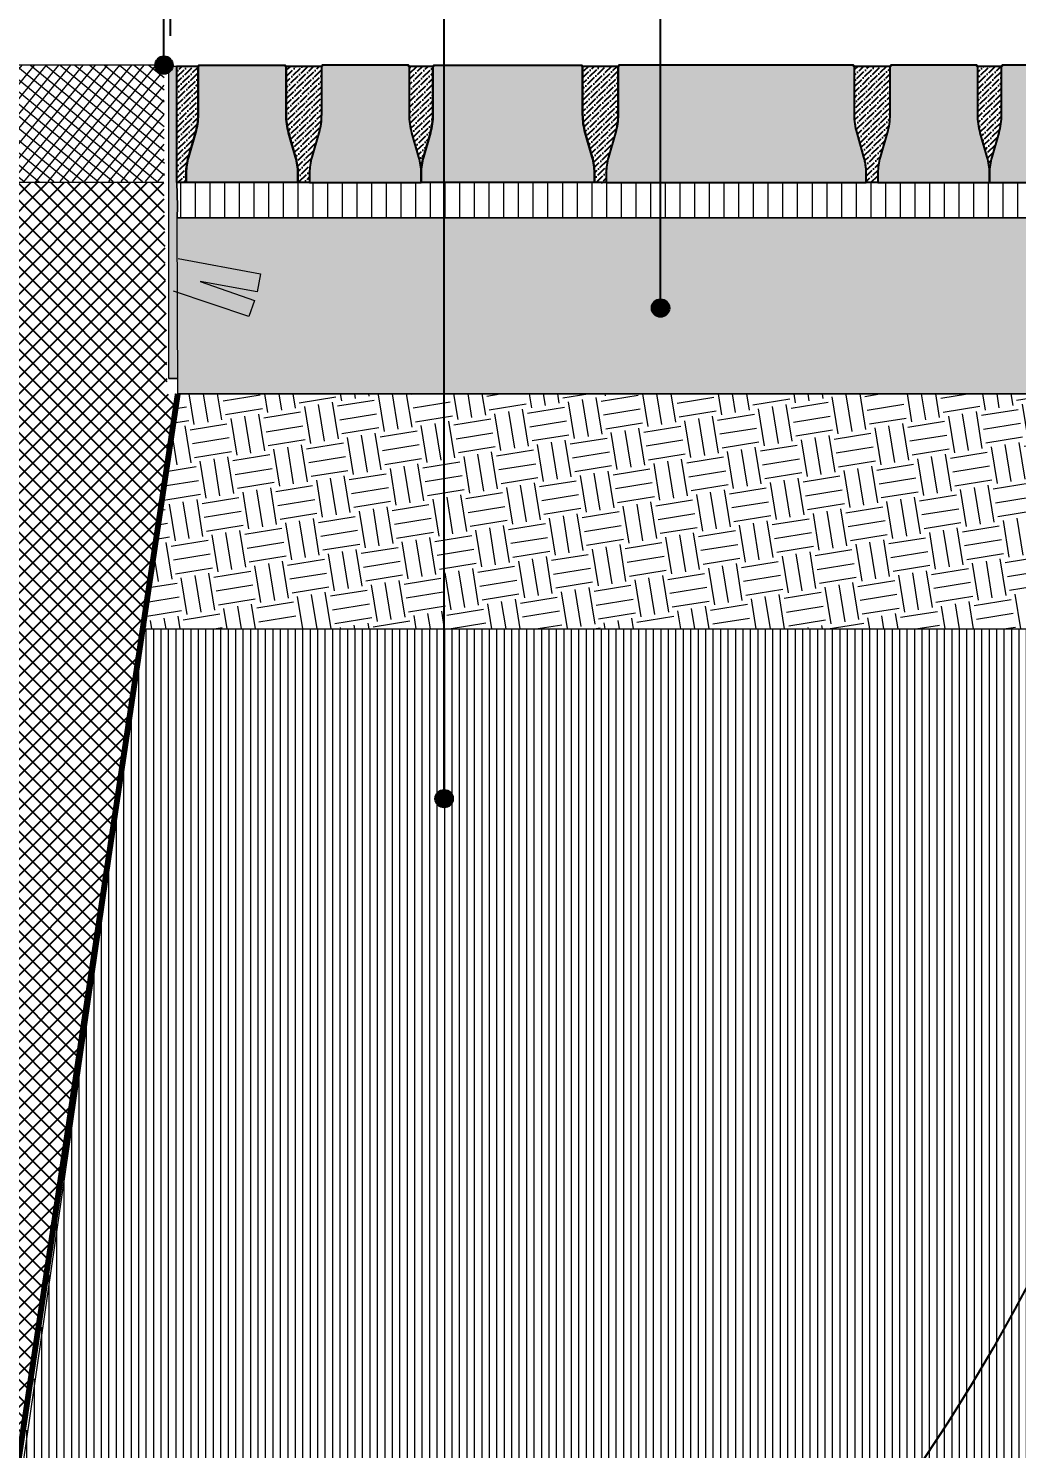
# Model space of a CAD drawing. Header units: metres. Extents: x -325 to 301, y -147 to 149.
# Drawn here: x 64.745 to 65.586, y 20.883 to 22.092 of the extents above; entities that cross this region are included whole.
import ezdxf

# ---------------------------------------------------------------- set-up
doc = ezdxf.new("R2010")
doc.units = ezdxf.units.M
doc.linetypes.add('ACAD_ISO03W100', pattern=[30, 12, -18])
doc.layers.get('Defpoints').update_dxf_attribs({"lineweight": 13})
doc.layers.add('-aux', color=50, linetype='Continuous', plot=False)
doc.layers.add('-AUX_MON', color=3, linetype='Continuous', plot=False)
doc.layers.add('0-TX-1_25', color=7, linetype='Continuous', true_color=0x3f4f7f)
doc.layers.add('EIT_3 TR sorra', color=7, linetype='Continuous', true_color=0xd8ceb0)
for name, color, linetype in [('02-L-Geotextile', 32, 'Continuous'), ('1-L- kodolé', 7, 'Continuous'), ('EIT_3 TR terra vegetal', 45, 'Continuous')]:
    doc.layers.add(name, color=color, linetype=linetype)
for name, color, linetype, lineweight, true_color in [('03-TR-Paviment_05_Open Joint Precast Pavements', 7, 'Continuous', 5, 0xb3b3b3), ('3-TR sorra granitica', 7, 'Continuous', 0, 0xf2dac9), ('3-TR tot_u', 7, 'Continuous', 5, 0x787878)]:
    doc.layers.add(name, color=color, linetype=linetype, lineweight=lineweight, true_color=true_color)
for name, color, linetype, lineweight in [('1-CM', 7, 'Continuous', 0), ('2-metall', 5, 'Continuous', 0), ('3-TR Seleccionat', 44, 'Continuous', 0), ('3-TR Tot-u', 37, 'Continuous', 0), ('3-TR-recebo', 252, 'Continuous', 0)]:
    doc.layers.add(name, color=color, linetype=linetype, lineweight=lineweight)
doc.styles.get("Standard").update_dxf_attribs({"font": 'arial.ttf'})
doc.dimstyles.new('ISO-25', dxfattribs={"dimtxt": 0.1, "dimasz": 0.1, "dimexe": 0.1, "dimexo": 0.1, "dimgap": 0.1, "dimtad": 1, "dimdec": 0, "dimlfac": 100, "dimzin": 9, "dimtxsty": 'Standard', "dimblk": 'OBLIQUE', "dimcen": 0.1, "dimadec": 0, "dimazin": 0, "dimtfac": 1, "dimtdec": 0, "dimtmove": 0, "dimatfit": 3, "dimldrblk": 'OBLIQUE', "dimfxl": 1, "dimarcsym": 0})
pattern_1 = [(44.43254572231508, (41.79200925026089, -17.5875497860834), (0.001875725221223454, 0.006618718369032534), [0.008532812500000079, -0.001706562500000016, 0, -0.001706562500000016])]

# ---------------------------------------------------------------- blocks, each defined once
blk = doc.blocks.new('POINT')
at = {"layer": '0-TX-1_25'}
h = blk.add_hatch(dxfattribs=at)
h.set_pattern_fill('ANGLE', color=256)
h.set_pattern_definition([(0, (-83.74681484067048, -12.72584030761209), (0, 6.985), [5.08, -1.905]), (90, (-83.74681484067048, -12.72584030761209), (-6.985, 4.277078946022131e-16), [5.08, -1.905])])
edge = h.paths.add_edge_path()
edge.add_arc((0, 0), 0.0075, 0, 360)
h = blk.add_hatch(color=256, dxfattribs=at)
h.dxf.hatch_style = 1
edge = h.paths.add_edge_path()
edge.add_arc((0, 0), 0.0075, 0, 360)
blk.add_circle((0, 0), 0.0075, dxfattribs=at)
blk = doc.blocks.new('_Oblique')
at = {"color": 0, "lineweight": -2}
blk.add_line((-0.499999999995058, -0.4999999998130015), (0.500000000028669, 0.500000000163238), dxfattribs=at)
blk = doc.blocks.new('*D274')
at = {"layer": '0-TX-1_25', "color": 0, "lineweight": -2, "transparency": 16777216}
for p, q in [((65.91876400843465, 21.96043023682924), (66.04376400843465, 21.96043023682924)), ((66.01876400843464, 21.96043023682924), (66.01876400843464, 20.16043023154279)), ((65.91876400843465, 20.16043023154279), (66.04376400843465, 20.16043023154279))]:
    blk.add_line(p, q, dxfattribs=at)
at = {"layer": 'Defpoints', "color": 0, "transparency": 16777216}
for p in [(65.81883020480724, 21.96043023682924), (64.80779410391537, 20.16043023154279), (66.01876400843464, 20.16043023154279)]:
    blk.add_point(p, dxfattribs=at)
at = {"layer": '0-TX-1_25', "color": 0, "lineweight": -2, "transparency": 16777216, "xscale": 0.025, "yscale": 0.025, "zscale": 0.025}
for p, rotation in [((66.01876400843464, 21.96043023682924), 90), ((66.01876400843464, 20.16043023154279), 270)]:
    blk.add_blockref('_Oblique', p, dxfattribs=dict(at, rotation=rotation))
at = {"layer": '0-TX-1_25', "color": 0, "transparency": 16777216, "insert": (65.97589395386437, 21.060430234186), "char_height": 0.035, "attachment_point": 5, "rotation": 90}
blk.add_mtext('180', dxfattribs=at)
blk = doc.blocks.new('*D2142')
at = {"layer": '0-TX-1_25', "color": 0, "lineweight": -2, "transparency": 16777216}
for p, q in [((63.6004471002901, 22.08543023154279), (63.6004471002901, 22.15725537229624)), ((64.86594710147453, 22.08543023154279), (64.86594710147453, 22.15725537229624)), ((63.6004471002901, 22.13225537229624), (64.86594710147453, 22.13225537229624))]:
    blk.add_line(p, q, dxfattribs=at)
at = {"layer": 'Defpoints', "color": 0, "transparency": 16777216}
for p in [(64.86594710147453, 22.13225537229624), (63.6004471002901, 22.06043023154279), (64.86594710147453, 22.06043023154279)]:
    blk.add_point(p, dxfattribs=at)
at = {"layer": '0-TX-1_25', "color": 0, "lineweight": -2, "transparency": 16777216, "xscale": 0.025, "yscale": 0.025, "zscale": 0.025, "rotation": 180}
blk.add_blockref('_Oblique', (63.6004471002901, 22.13225537229624), dxfattribs=at)
at = {"layer": '0-TX-1_25', "color": 0, "lineweight": -2, "transparency": 16777216, "xscale": 0.025, "yscale": 0.025, "zscale": 0.025}
blk.add_blockref('_Oblique', (64.86594710147453, 22.13225537229624), dxfattribs=at)
at = {"layer": '0-TX-1_25', "color": 0, "transparency": 16777216, "insert": (64.23319710088231, 22.17610428089106), "char_height": 0.035, "attachment_point": 5}
blk.add_mtext('%%C150/200/300 cm', dxfattribs=at)
blk = doc.blocks.new('PROFIL 150x1')
at = {"layer": '2-metall'}
blk.add_hatch(color=256, dxfattribs=at).paths.add_polyline_path([(-0.001601699274027979, 0.1500914678908742), (-0.0015560155734331, 0.003040451556444168), (-0.001541800043458608, -0.04672571921701518), (-0.006541800397352304, -0.04672571898417743), (-0.006601699627927005, 0.1500914678908956)])
blk.add_line((-0.006556021049611616, 2.32823538226512e-10), (-0.006556021049611616, 2.32823538226512e-10), dxfattribs=at)
for points in [[(-0.006541800397352304, -0.04672571898417743), (-0.001541800043458608, -0.04672571921701518), (-0.006541800397352304, -0.04672571898417743), (-0.006601699627927005, 0.1500914678908956), (-0.001601699274027979, 0.1500914678908742)], [(-0.0008637240705837712, 0.02882705953712161), (0.0511783968806423, 0.01924550171284523), (0.04907760591341059, 0.007835078885953806), (0.0130003770147642, 0.01447731517296091), (0.04728103350244339, 0.002497628843819655), (0.0437456612100604, -0.007619071064567606), (-0.003682120152738833, 0.008339710580607118)]]:
    blk.add_lwpolyline(points, dxfattribs=at)

msp = doc.modelspace()

# ---------------------------------------------------------------- hatches: boundary and pattern name
at = {"layer": '03-TR-Paviment_05_Open Joint Precast Pavements'}
h = msp.add_hatch(color=256, dxfattribs=at)
h.dxf.hatch_style = 1
edge = h.paths.add_edge_path()
edge.add_line((64.87941140082526, 21.96043022970531), (64.8794114003596, 21.96862601131994))
edge.add_arc((64.92782895654182, 21.96862601267178), 0.04841755618221556, 164.0009824733315, 180.0000015997192, ccw=False)
edge.add_line((64.88128678553599, 21.98197090175796), (64.88723342639256, 22.00271063639644))
edge.add_arc((64.8323022513192, 22.01846088100804), 0.05714459029745467, 344.0009795872418, 359.999998713525)
edge.add_line((64.88944684161666, 22.01846087972496), (64.88944684161666, 22.05958615398828))
edge.add_line((64.88944684161666, 22.05958615398828), (64.89024404768693, 22.0595861549196))
edge.add_line((64.89024404768693, 22.0595861549196), (64.89024404675561, 22.06043023166109))
edge.add_line((64.89024404675561, 22.06043023166109), (64.96354184212956, 22.06043023072976))
edge.add_line((64.96354184212956, 22.06043023072976), (64.96354184026691, 22.05958615259129))
edge.add_line((64.96354184026691, 22.05958615259129), (64.96433904587153, 22.05958615631658))
edge.add_line((64.96433904587153, 22.05958615631658), (64.96433904540586, 22.01846087925929))
edge.add_arc((65.02148363404655, 22.0184608807752), 0.05714458864068208, 180.0000015199217, 195.999020646203)
edge.add_line((64.96655246062997, 22.00271063639644), (64.97249910102087, 21.98197089849833))
edge.add_arc((64.92595692954939, 21.96862601272571), 0.04841755571655446, -5.520878687548247e-06, 15.999013605509106, ccw=False)
edge.add_line((64.97437448526594, 21.96862600806031), (64.97437448526594, 21.96043022970531))
edge.add_line((64.97437448526594, 21.96043022970531), (64.87941140082526, 21.96043022970531))
h = msp.add_hatch(color=256, dxfattribs=at)
h.dxf.hatch_style = 1
edge = h.paths.add_edge_path()
edge.add_line((65.07933757088009, 21.96043022970531), (65.07933757088009, 21.96862600992296))
edge.add_arc((65.03092001115148, 21.96862601008368), 0.0484175597286054, 359.9999998098077, 375.9990189361952)
edge.add_line((65.07746218523803, 21.9819709012923), (65.07151554577845, 22.00271063546512))
edge.add_arc((65.12644672274142, 22.01846087865276), 0.05714459172141026, 179.9999993918654, 195.9990185181464, ccw=False)
edge.add_line((65.06930213102001, 22.01846087925929), (65.06930213008869, 22.05958615398828))
edge.add_line((65.06930213008869, 22.05958615398828), (65.0685049254154, 22.05958615398828))
edge.add_line((65.0685049254154, 22.05958615398828), (65.06850492494974, 22.06043022979844))
edge.add_line((65.06850492494974, 22.06043022979844), (64.99520713097277, 22.06043023072976))
edge.add_line((64.99520713097277, 22.06043023072976), (64.99520713097277, 22.05958615352262))
edge.add_line((64.99520713097277, 22.05958615352262), (64.99440992583382, 22.05958615631658))
edge.add_line((64.99440992583382, 22.05958615631658), (64.99440992536816, 22.01846087925929))
edge.add_arc((64.93726534027387, 22.01846087958409), 0.05714458509429221, 344.00098054806637, 359.99999967434803, ccw=False)
edge.add_line((64.99219651060972, 22.00271063732777), (64.98624987068447, 21.98197089803267))
edge.add_arc((65.03279203980068, 21.96862600752254), 0.04841755475825927, 164.000980237229, 179.9999993636194)
edge.add_line((64.98437448504242, 21.96862600806031), (64.98437448597375, 21.96043022970531))
edge.add_line((64.98437448597375, 21.96043022970531), (65.07933757088009, 21.96043022970531))
h = msp.add_hatch(color=256, dxfattribs=at)
h.dxf.hatch_style = 1
edge = h.paths.add_edge_path()
edge.add_line((65.07933757088009, 21.96043023110229), (65.07933757088009, 21.96862600992296))
edge.add_arc((65.1277551242144, 21.96862600749558), 0.04841755333431769, 164.000978001127, 179.9999971275153, ccw=False)
edge.add_line((65.0812129569878, 21.98197089942965), (65.08715959644738, 22.00271063546512))
edge.add_arc((65.03222841736198, 22.01846087557204), 0.05714459291252155, 344.0009850376242, 360.0000041639071)
edge.add_line((65.0893730102745, 22.01846087972496), (65.08937300934318, 22.05958615352262))
edge.add_line((65.08937300934318, 22.05958615352262), (65.09017021681044, 22.05958615398828))
edge.add_line((65.09017021681044, 22.05958615398828), (65.09017021634477, 22.06043023119543))
edge.add_line((65.09017021634477, 22.06043023119543), (65.21599608805823, 22.06043023305807))
edge.add_line((65.21599608805823, 22.06043023305807), (65.21599608666125, 22.05958615398828))
edge.add_line((65.21599608666125, 22.05958615398828), (65.21679329273152, 22.05958615864489))
edge.add_line((65.21679329273152, 22.05958615864489), (65.21679329273152, 22.01846088205326))
edge.add_arc((65.27393788160504, 22.01846088522595), 0.05714458887351279, 180.0000031810847, 195.999022307366)
edge.add_line((65.21900670842129, 22.00271063919041), (65.22495334741521, 21.98197090082664))
edge.add_arc((65.17841117710788, 21.96862600677012), 0.04841755688070742, 4.282015709122788e-06, 15.999023408403389, ccw=False)
edge.add_line((65.22682873398858, 21.96862601038862), (65.22682873352292, 21.96043023156795))
edge.add_line((65.22682873352292, 21.96043023156795), (65.07933757088009, 21.96043023110229))
h = msp.add_hatch(color=256, dxfattribs=at)
h.dxf.hatch_style = 1
edge = h.paths.add_edge_path()
edge.add_line((65.45813635184291, 21.96043023389626), (65.45813635277423, 21.96862601271692))
edge.add_arc((65.40971879470241, 21.96862601264482), 0.04841755807181869, 8.533197749316743e-08, 15.99901921172198)
edge.add_line((65.45626096713218, 21.98197090362061), (65.45031432674128, 22.00271063872475))
edge.add_arc((65.50524550512819, 22.018460883802), 0.05714459361101382, 180.0000008195816, 195.9990199458645, ccw=False)
edge.add_line((65.44810091151717, 22.01846088298458), (65.44810091151717, 22.05958615724791))
edge.add_line((65.44810091151717, 22.05958615724791), (65.44730370637822, 22.05958615724791))
edge.add_line((65.44730370637822, 22.05958615724791), (65.44730370637822, 22.06043023305807))
edge.add_line((65.44730370637822, 22.06043023305807), (65.24773225706863, 22.06043023398939))
edge.add_line((65.24773225706863, 22.06043023398939), (65.24773225706863, 22.05958615678225))
edge.add_line((65.24773225706863, 22.05958615678225), (65.24693505146402, 22.05958616050754))
edge.add_line((65.24693505146402, 22.05958616050754), (65.24693505192968, 22.01846088391591))
edge.add_arc((65.18979046067393, 22.01846087999582), 0.05714459125574946, -15.999015195820505, 3.930460479750764e-06, ccw=False)
edge.add_line((65.24472163810256, 22.00271064012173), (65.23877499817732, 21.98197090082664))
edge.add_arc((65.28531716563676, 21.96862601054934), 0.04841755310148652, 164.0009799617068, 179.9999990880951)
edge.add_line((65.23689961253527, 21.96862601131994), (65.23689961253527, 21.96043023296494))
edge.add_line((65.23689961253527, 21.96043023296494), (65.45813635184291, 21.96043023389626))
h = msp.add_hatch(color=256, dxfattribs=at)
h.dxf.hatch_style = 1
edge = h.paths.add_edge_path()
edge.add_line((65.5630994369914, 21.96043023482758), (65.56309943838838, 21.96862601318259))
edge.add_arc((65.51468187511338, 21.96862601215219), 0.04841756327499525, 1.219338626628907e-06, 15.99902034572571)
edge.add_line((65.56122405228066, 21.98197090548325), (65.5552774114241, 22.0027106405874))
edge.add_arc((65.61020858364955, 22.01846088141977), 0.0571445865182339, 179.9999984310422, 195.9990175573257, ccw=False)
edge.add_line((65.55306399713132, 22.01846088298458), (65.55306399666566, 22.05958615724791))
edge.add_line((65.55306399666566, 22.05958615724791), (65.5522667915267, 22.05958615817923))
edge.add_line((65.5522667915267, 22.05958615817923), (65.55226679245803, 22.06043023398939))
edge.add_line((65.55226679245803, 22.06043023398939), (65.47896899754974, 22.06043023445505))
edge.add_line((65.47896899754974, 22.06043023445505), (65.47896899754974, 22.05958615631658))
edge.add_line((65.47896899754974, 22.05958615631658), (65.47817179147947, 22.0595861609732))
edge.add_line((65.47817179147947, 22.0595861609732), (65.47817179241079, 22.01846088345025))
edge.add_arc((65.42102720423577, 22.0184608816526), 0.0571445881750208, -15.999017323877013, 1.802404426598514e-06, ccw=False)
edge.add_line((65.47595837811801, 22.0027106405874), (65.47001173819277, 21.9819709012923))
edge.add_arc((65.51655390399542, 21.96862601124783), 0.04841755144470012, 164.00097968618, 179.9999988125707)
edge.add_line((65.46813635255072, 21.96862601225126), (65.46813635348204, 21.96043023389626))
edge.add_line((65.46813635348204, 21.96043023389626), (65.5630994369914, 21.96043023482758))
h = msp.add_hatch(color=256, dxfattribs=at)
h.dxf.hatch_style = 1
edge = h.paths.add_edge_path()
edge.add_line((65.65806252329467, 21.96043022945177), (65.65806252469166, 21.96862600780678))
edge.add_arc((65.60964496141666, 21.96862600677638), 0.04841756327499525, 1.219338626628907e-06, 15.99902034572571)
edge.add_line((65.65618713858395, 21.98197090010744), (65.65024049772738, 22.00271063521159))
edge.add_arc((65.70517166995283, 22.01846087604396), 0.0571445865182339, 179.9999984310422, 195.9990175573257, ccw=False)
edge.add_line((65.6480270834346, 22.01846087760877), (65.64802708296894, 22.0595861518721))
edge.add_line((65.64802708296894, 22.0595861518721), (65.64722987782999, 22.05958615280342))
edge.add_line((65.64722987782999, 22.05958615280342), (65.64722987876131, 22.06043022861358))
edge.add_line((65.64722987876131, 22.06043022861358), (65.57393208385302, 22.06043022907924))
edge.add_line((65.57393208385302, 22.06043022907924), (65.57393208385302, 22.05958615094077))
edge.add_line((65.57393208385302, 22.05958615094077), (65.57313487778275, 22.05958615559739))
edge.add_line((65.57313487778275, 22.05958615559739), (65.57313487871407, 22.01846087807444))
edge.add_arc((65.51599029053905, 22.01846087627679), 0.0571445881750208, -15.999017323877013, 1.802404426598514e-06, ccw=False)
edge.add_line((65.57092146442129, 22.00271063521159), (65.56497482449605, 21.98197089591649))
edge.add_arc((65.6115169902987, 21.96862600587202), 0.04841755144470012, 164.00097968618, 179.9999988125707)
edge.add_line((65.563099438854, 21.96862600687545), (65.56309943978532, 21.96043022852045))
edge.add_line((65.56309943978532, 21.96043022852045), (65.65806252329467, 21.96043022945177))
at = {"layer": '3-TR Seleccionat'}
h = msp.add_hatch(dxfattribs=at)
h.set_pattern_fill('ANSI31', color=256, scale=0.002, angle=225, style=0)
h.set_pattern_definition([(270, (441139.7760177886, -650815.0060031248), (-0.00635, -1.734723475976807e-18), [])])
h.paths.add_polyline_path([(64.8079300394395, 19.00873812584505), (64.60834199929445, 19.96043023154279), (63.85255220055002, 19.96043023154279), (63.61945598668057, 21.58042991498475), (62.81883020480718, 21.58042971085115), (62.81883020480723, 19.0087381265639)])
h.paths.add_polyline_path([(64.84231306043449, 21.58043021274953), (64.60834199929445, 19.96043023154279), (64.80920793470463, 19.00873812625365), (65.81883016015794, 19.0087381261553), (65.81883024945647, 21.58043043076142)])
at = {"layer": '3-TR sorra granitica'}
h = msp.add_hatch(dxfattribs=at)
h.set_pattern_fill('LINE', color=256, scale=0.09999999999999998, angle=54.35352778411538, style=0)
h.set_pattern_definition([(90.00000002286349, (86.08728029368771, 230.1160788011444), (-0.0125, -4.988090669677536e-12), [])])
h.paths.add_polyline_path([(65.81883020480717, 21.96043043152388), (65.81883020480717, 21.93043043076141), (64.87176683923406, 21.93036924070436), (64.87199827674272, 21.94043023140159), (64.87144710223052, 21.96043040945057)])
at = {"layer": '3-TR Tot-u'}
h = msp.add_hatch(dxfattribs=at)
h.set_pattern_fill('EARTH', color=256, scale=0.005, angle=-80.8247561036608)
h.set_pattern_definition([(279.1752438963392, (-136.2897018543543, -27.59225882432478), (0.03640645211205976, -0.02628108149624554), [0.03175, -0.03175]), (279.1752438963392, (-136.2779479418028, -27.59036031733431), (0.03640645211205976, -0.02628108149624554), [0.03175, -0.03175]), (279.1752438963392, (-136.2661940292512, -27.58846181034385), (0.03640645211205976, -0.02628108149624554), [0.03175, -0.03175]), (9.175243896339197, (-136.2616432227372, -27.59174694553088), (0.02628108149624554, 0.03640645211205976), [0.03175, -0.03175]), (9.175243896339197, (-136.2597447157468, -27.60350085808244), (0.02628108149624554, 0.03640645211205976), [0.03175, -0.03175]), (9.175243896339197, (-136.2578462087563, -27.61525477063399), (0.02628108149624554, 0.03640645211205976), [0.03175, -0.03175])])
h.paths.add_polyline_path([(65.04390772797792, 21.58043049061117), (65.81883026855665, 21.58043064314449), (65.81883014105769, 21.78043021837834), (64.87219005368169, 21.7806082015363), (64.84231306043449, 21.58043021274953)])
at = {"layer": '3-TR tot_u'}
h = msp.add_hatch(dxfattribs=at)
h.set_pattern_fill('AR-CONC', color=256, scale=0.0002, angle=90.26641431039367)
h.set_pattern_definition([(140.2664143103937, (0, 0), (0.003018358551071247, 0.03645136258436954), [0.00381, -0.04191]), (85.26641431039367, (0, 0), (-0.03817818106754276, -0.007226282933233686), [0.003048, -0.033528116834]), (190.7178590103937, (0.0002515291989505412, 0.00303760379549535), (-0.03515982095845395, 0.02922507956224307), [0.00323800176, -0.03561804892000001]), (136.4506143103937, (-0.01015989016702095, -4.724186777635338e-05), (0.00815628255818146, 0.05425431968784703), [0.005715, -0.062865]), (186.9019719203937, (-0.009480205400657233, 0.004473947399305163), (-0.04970546584793135, 0.04725021761608914), [0.004857004628, -0.053427121632]), (81.45056548039366, (-0.01015989016702095, -4.724186777635338e-05), (-0.04970546584550613, 0.04725021761879526), [0.004571993414, -0.050291946384]), (111.2664143103937, (-0.007643538559153892, 0.005044513682678211), (0.02031182351307306, 0.03041765279537408), [0.00381, -0.04191]), (56.2664143103937, (-0.007643538559153892, 0.005044513682678211), (-0.03689466829018208, 0.01218898497184377), [0.003048, -0.033528]), (161.7178593103937, (-0.005950886589510681, 0.00757931808118802), (-0.01658284496692729, 0.04260663769872181), [0.00323800176, -0.03561798751999999]), (127.7664143103937, (0, 0), (-0.01691369723239765, 0.0005390813352213942), [0, -0.0331216, 0, -0.034036, 0, -0.033655]), (97.76641431039367, (0, 0), (-0.02009803784807661, 0.01327062430379522), [0, -0.0194056, 0, -0.0323596, 0, -0.012827]), (57.76641431039366, (5.267468257063401e-05, -0.01132827753622836), (0.001019642850235293, 0.02712315336894964), [0, -0.0127, 0, -0.039624, 0, -0.052578]), (47.76641431039366, (7.62956164588107e-05, -0.01640822261973884), (-0.005222997154178432, 0.02960187044262312), [0, -0.01651, 0, -0.0263144, 0, -0.037338])])
h.paths.add_polyline_path([(65.04390763872591, 21.7804302782281), (65.81883022393062, 21.78043043076141), (65.81883018568374, 21.93043043128231), (64.89335233410372, 21.93043023983563), (64.87176683923406, 21.93036924070426), (64.87219055664991, 21.78043021837832)])
at = {"layer": '3-TR-recebo'}
h = msp.add_hatch(dxfattribs=at)
h.set_pattern_fill('_USER', color=256, scale=0.007999999999999995, angle=230.5314970636029, style=0, double=1, pattern_type=0)
h.set_pattern_definition([(230.5314970636029, (67.64518486172574, 21.96420995558411), (0.006175793091558681, -0.005085231527694297), []), (320.5314970636028, (67.64518486172574, 21.96420995558411), (0.005085231527694298, 0.00617579309155868), [])])
h.paths.add_polyline_path([(63.6004471002901, 22.06043023154279), (63.6004471002901, 21.96043023154279), (64.86081256095257, 21.96127448737074), (64.86044709955436, 22.06043023154279)])
at = {"layer": 'EIT_3 TR sorra'}
h = msp.add_hatch(dxfattribs=at)
h.set_pattern_fill('ANSI36', color=256, scale=0.00107500000000001, angle=-0.5674542776849184, style=0, double=1)
h.set_pattern_definition(pattern_1)
edge = h.paths.add_edge_path()
edge.add_line((64.87941140082526, 21.96042672979507), (64.87144710176486, 21.96042673026074))
edge.add_line((64.87144710176486, 21.96042673026074), (64.87144710176494, 22.05958615375545))
edge.add_line((64.87144710176494, 22.05958615375545), (64.88944684068542, 22.05958615422111))
edge.add_line((64.88944684068542, 22.05958615422111), (64.88944684068534, 22.0184573788834))
edge.add_arc((64.83230225535831, 22.01845738086496), 0.05714458532702341, 344.0009788868894, 359.99999801319916, ccw=False)
edge.add_line((64.88723342546123, 22.00270713695187), (64.88128678553599, 21.98196739812244))
edge.add_arc((64.92782894802562, 21.96862250854355), 0.04841754813168063, 164.0009791352221, 179.9999982614336)
edge.add_line((64.87941139989394, 21.96862251001272), (64.87941140082526, 21.96042672979507))
edge.add_line((64.87941140082526, 21.96042672979507), (64.87144710176486, 21.96042673026074))
h = msp.add_hatch(dxfattribs=at)
h.set_pattern_fill('ANSI36', color=256, scale=0.00107500000000001, angle=-0.5674542776849184, style=0, double=1)
h.set_pattern_definition(pattern_1)
edge = h.paths.add_edge_path()
edge.add_line((64.98437448690507, 21.96042673026074), (64.97437448899123, 21.96042672932941))
edge.add_line((64.97437448899123, 21.96042672932941), (64.97437448759425, 21.96862250861574))
edge.add_arc((64.92595693164404, 21.96862251162424), 0.04841755595020923, 359.9999964398397, 375.9990155659533)
edge.add_line((64.97249910288352, 21.98196739905376), (64.9665524638896, 22.00270713648621))
edge.add_arc((65.021483639196, 22.01845737944105), 0.05714459006485122, 179.9999996253441, 195.9990187515631, ccw=False)
edge.add_line((64.96433904913115, 22.01845737981472), (64.96433904866551, 22.05958615678225))
edge.add_line((64.96433904866551, 22.05958615678225), (64.99440992723082, 22.05958615585093))
edge.add_line((64.99440992723082, 22.05958615585093), (64.99440992676514, 22.0184573788834))
edge.add_arc((64.93726533338706, 22.01845737804402), 0.05714459337808365, -15.999018284715419, 8.415955790042062e-07, ccw=False)
edge.add_line((64.9921965120067, 22.00270713462356), (64.98624987208146, 21.98196739765677))
edge.add_arc((65.03279203622786, 21.96862250784506), 0.04841754978845337, 164.0009794107443, 179.999998536958)
edge.add_line((64.9843744864394, 21.9686225090814), (64.98437448690507, 21.96042673026074))
edge.add_line((64.98437448690507, 21.96042673026074), (64.97437448899123, 21.96042672932941))
h = msp.add_hatch(dxfattribs=at)
h.set_pattern_fill('ANSI36', color=256, scale=0.00107500000000001, angle=-0.5674542776849184, style=0, double=1)
h.set_pattern_definition(pattern_1)
edge = h.paths.add_edge_path()
edge.add_line((65.07933757227707, 21.96042673445169), (65.07933757134575, 21.96862251280669))
edge.add_arc((65.03092001894193, 21.96862251700631), 0.04841755240381947, 359.9999950303082, 375.9990141564223)
edge.add_line((65.07746218710068, 21.98196740231339), (65.0715155476411, 22.00270714067716))
edge.add_arc((65.1264467229475, 22.018457383632), 0.05714459006485122, 179.9999996253441, 195.9990187515631, ccw=False)
edge.add_line((65.06930213288265, 22.01845738400567), (65.06930213334834, 22.0595861549196))
edge.add_line((65.06930213334834, 22.0595861549196), (65.0893730130685, 22.05958615305696))
edge.add_line((65.0893730130685, 22.05958615305696), (65.08937301074016, 22.01845738354001))
edge.add_arc((65.03222841759491, 22.01845738104386), 0.05714459314525305, -15.999016623552507, 2.5027583774317463e-06, ccw=False)
edge.add_line((65.08715959644738, 22.00270713928018), (65.08121295605648, 21.98196740045074))
edge.add_arc((65.12775511546538, 21.9686225129943), 0.04841754458529162, 164.0009805447489, 179.9999996709608)
edge.add_line((65.07933757088009, 21.96862251327235), (65.07933757181141, 21.96042673398603))
h = msp.add_hatch(dxfattribs=at)
h.set_pattern_fill('ANSI36', color=256, scale=0.00107500000000001, angle=-0.5674542776849184, style=0, double=1)
h.set_pattern_definition(pattern_1)
edge = h.paths.add_edge_path()
edge.add_line((65.23682873376507, 21.96042674236793), (65.2268287349199, 21.96042674283359))
edge.add_line((65.2268287349199, 21.96042674283359), (65.22682873445424, 21.96862252072293))
edge.add_arc((65.17841118135193, 21.96862251995221), 0.04841755310231122, 9.120436731256734e-07, 15.99902003815773)
edge.add_line((65.22495334881219, 21.98196741022963), (65.21900670888695, 22.00270714999039))
edge.add_arc((65.27393788134546, 22.01845738916601), 0.05714458628563054, 179.9999967699111, 195.9990158961306, ccw=False)
edge.add_line((65.21679329505983, 22.01845739238757), (65.21679329459415, 22.05958615911055))
edge.add_line((65.21679329459415, 22.05958615911055), (65.2468641726938, 22.05958615817923))
edge.add_line((65.2468641726938, 22.05958615817923), (65.24686417269382, 22.01845739192191))
edge.add_arc((65.18971958239646, 22.01845739320498), 0.05714459029735509, 344.00097958722813, 359.99999871353924, ccw=False)
edge.add_line((65.24465075746971, 22.0027071485934), (65.2387041184758, 21.98196740976397))
edge.add_arc((65.28524628238937, 21.96862251829548), 0.04841755002128424, 164.0009774501644, 179.9999965763781)
edge.add_line((65.23682873236808, 21.96862252118859), (65.23682873376507, 21.96042674236793))
edge.add_line((65.23682873376507, 21.96042674236793), (65.2268287349199, 21.96042674283359))
h = msp.add_hatch(dxfattribs=at)
h.set_pattern_fill('ANSI36', color=256, scale=0.00107500000000001, angle=-0.5674542776849184, style=0, double=1)
h.set_pattern_definition(pattern_1)
edge = h.paths.add_edge_path()
edge.add_line((65.46813635255072, 21.96042673584867), (65.45813635463688, 21.96042673584867))
edge.add_line((65.45813635463688, 21.96042673584867), (65.4581363532399, 21.96862251420367))
edge.add_arc((65.40971879894646, 21.96862251697934), 0.04841755429343672, 359.9999967153639, 375.9990158414754)
edge.add_line((65.45626096852916, 21.98196740417603), (65.45031432860392, 22.00270714347113))
edge.add_arc((65.5052455008296, 22.01845738430353), 0.05714458651846128, 179.9999984310743, 195.9990175572937, ccw=False)
edge.add_line((65.44810091431114, 22.01845738586832), (65.44810091431115, 22.05958615771357))
edge.add_line((65.44810091431115, 22.05958615771357), (65.47817179334213, 22.05958615678225))
edge.add_line((65.47817179334213, 22.05958615678225), (65.47817179194513, 22.01845738540266))
edge.add_arc((65.42102720045665, 22.01845738313933), 0.05714459148848055, -15.999016856997173, 2.2693118921779387e-06, ccw=False)
edge.add_line((65.47595837765235, 22.00270714160848), (65.47001173819277, 21.98196740371037))
edge.add_arc((65.51655389902561, 21.96862251436432), 0.04841754647489423, 164.0009788596951, 179.9999979859092)
edge.add_line((65.46813635255072, 21.96862251606632), (65.46813635255072, 21.96042673584867))
edge.add_line((65.46813635255072, 21.96042673584867), (65.45813635463688, 21.96042673584867))
h = msp.add_hatch(dxfattribs=at)
h.set_pattern_fill('ANSI36', color=256, scale=0.00107500000000001, angle=-0.5674542776849184, style=0, double=1)
h.set_pattern_definition(pattern_1)
edge = h.paths.add_edge_path()
edge.add_line((65.56309943885404, 21.96042673992932), (65.56309943792272, 21.96862251828432))
edge.add_arc((65.5146818855189, 21.96862252248394), 0.04841755240381947, 359.9999950303082, 375.9990141564223)
edge.add_line((65.56122405367765, 21.98196740779102), (65.55527741421807, 22.00270714615479))
edge.add_arc((65.61020858952448, 22.01845738910964), 0.05714459006485122, 179.9999996253441, 195.9990187515631, ccw=False)
edge.add_line((65.55306399945962, 22.01845738948331), (65.55306399992526, 22.05958615817923))
edge.add_line((65.55306399992526, 22.05958615817923), (65.57313487964541, 22.05958615631658))
edge.add_line((65.57313487964541, 22.05958615631658), (65.57313487731713, 22.01845738901764))
edge.add_arc((65.51599028417188, 22.01845738652149), 0.05714459314525305, -15.999016623552507, 2.5027583774317463e-06, ccw=False)
edge.add_line((65.57092146302435, 22.00270714475781), (65.56497482263345, 21.98196740592838))
edge.add_arc((65.61151698204235, 21.96862251847193), 0.04841754458529162, 164.0009805447489, 179.9999996709608)
edge.add_line((65.56309943745705, 21.96862251874999), (65.56309943838838, 21.96042673946366))
at = {"layer": 'EIT_3 TR terra vegetal'}
h = msp.add_hatch(dxfattribs=at)
h.set_pattern_fill('_USER', color=256, scale=0.01, angle=45.00000000000005, style=0, double=1, pattern_type=0)
h.set_pattern_definition([(45.00000000000005, (-205.1398111369926, 53.83832051372156), (-0.007071067811865481, 0.007071067811865469), []), (135.0000000000001, (-205.1398111369926, 53.83832051372156), (-0.00707106781186547, -0.007071067811865481), [])])
h.paths.add_polyline_path([(63.58972877146094, 21.78042990740408), (63.83051917568791, 20.16043023154279), (64.63102789414536, 20.16043023154279), (64.87219005368169, 21.7806082015363), (64.8633631609166, 21.78043021837833), (64.86044709955436, 21.96075119508767), (64.72623388537994, 21.96043023154279), (63.86124338833685, 21.960430231518), (63.6004471002901, 21.96042672909657), (63.5955641365703, 21.78042990889219)])

# ---------------------------------------------------------------- linework, layer by layer
at = {"layer": '-aux'}
for points in [[(64.87941140082526, 21.96042672979507), (64.87144710176486, 21.96042673026074), (64.87144710176494, 22.05958615375545), (64.88944684068542, 22.05958615422111), (64.88944684068534, 22.0184573788834, -0.0699225111484148), (64.88723342546123, 22.00270713695187), (64.88128678553599, 21.98196739812244, 0.06992251114798485), (64.87941139989394, 21.96862251001272), (64.87941140082526, 21.96042672979507), (64.87144710176486, 21.96042673026074)], [(64.98437448690507, 21.96042673026074), (64.97437448899123, 21.96042672932941), (64.97437448759425, 21.96862250861574, 0.06992251114754273), (64.97249910288352, 21.98196739905376), (64.9665524638896, 22.00270713648621, -0.06992251114800961), (64.96433904913115, 22.01845737981472), (64.96433904866551, 22.05958615678225), (64.99440992723082, 22.05958615585093), (64.99440992676514, 22.0184573788834, -0.0699225111484148), (64.9921965120067, 22.00270713462356), (64.98624987208146, 21.98196739765677, 0.06992251114798485), (64.9843744864394, 21.9686225090814), (64.98437448690507, 21.96042673026074), (64.97437448899123, 21.96042672932941)], [(65.07933757181141, 21.96042673398603), (65.07933757227707, 21.96042673445169), (65.07933757134575, 21.96862251280669, 0.06992251114754273), (65.07746218710068, 21.98196740231339), (65.0715155476411, 22.00270714067716, -0.06992251114800961), (65.06930213288265, 22.01845738400567), (65.06930213334834, 22.0595861549196), (65.0893730130685, 22.05958615305696), (65.08937301074016, 22.01845738354001, -0.0699225111484148), (65.08715959644738, 22.00270713928018), (65.08121295605648, 21.98196740045074, 0.06992251114798485), (65.07933757088009, 21.96862251327235), (65.07933757181141, 21.96042673398603), (65.07933757227707, 21.96042673445169)], [(65.23682873376507, 21.96042674236793), (65.2268287349199, 21.96042674283359), (65.22682873445424, 21.96862252072293, 0.06992251114754273), (65.22495334881219, 21.98196741022963), (65.21900670888695, 22.00270714999039, -0.06992251114800961), (65.21679329505983, 22.01845739238757), (65.21679329459415, 22.05958615911055), (65.2468641726938, 22.05958615817923), (65.24686417269382, 22.01845739192191, -0.0699225111484148), (65.24465075746971, 22.0027071485934), (65.2387041184758, 21.98196740976397, 0.06992251114798485), (65.23682873236808, 21.96862252118859), (65.23682873376507, 21.96042674236793), (65.2268287349199, 21.96042674283359)], [(65.46813635255072, 21.96042673584867), (65.45813635463688, 21.96042673584867), (65.4581363532399, 21.96862251420367, 0.06992251114754273), (65.45626096852916, 21.98196740417603), (65.45031432860392, 22.00270714347113, -0.06992251114800961), (65.44810091431114, 22.01845738586832), (65.44810091431115, 22.05958615771357), (65.47817179334213, 22.05958615678225), (65.47817179194513, 22.01845738540266, -0.0699225111484148), (65.47595837765235, 22.00270714160848), (65.47001173819277, 21.98196740371037, 0.06992251114798485), (65.46813635255072, 21.96862251606632), (65.46813635255072, 21.96042673584867), (65.45813635463688, 21.96042673584867)], [(65.56309943838838, 21.96042673946366), (65.56309943885404, 21.96042673992932), (65.56309943792272, 21.96862251828432, 0.06992251114754273), (65.56122405367765, 21.98196740779102), (65.55527741421807, 22.00270714615479, -0.06992251114800961), (65.55306399945962, 22.01845738948331), (65.55306399992526, 22.05958615817923), (65.57313487964541, 22.05958615631658), (65.57313487731713, 22.01845738901764, -0.0699225111484148), (65.57092146302435, 22.00270714475781), (65.56497482263345, 21.98196740592838, 0.06992251114798485), (65.56309943745705, 21.96862251874999), (65.56309943838838, 21.96042673946366), (65.56309943885404, 21.96042673992932)]]:
    msp.add_lwpolyline(points, format="xyb", dxfattribs=at)
at = {"layer": '-AUX_MON'}
for radius in [1.660836223737217, 1.540138442924032]:
    msp.add_circle((64.23044709992696, 21.73543032151288), radius, dxfattribs=at)
at = {"layer": '0-TX-1_25'}
for points in [[(64.86044709955436, 22.06043023154279), (64.86044709955436, 22.60469294267345)], [(65.09890806057896, 21.43596426993133), (65.09890806057896, 22.60469294267345)], [(65.28308004464552, 21.85362269411638), (65.28308004464552, 22.6046929426689)]]:
    msp.add_lwpolyline(points, dxfattribs=at)
at = {"layer": '02-L-Geotextile', "linetype": 'ACAD_ISO03W100', "ltscale": 0.002, "const_width": 0.005}
msp.add_lwpolyline([(64.87219005368169, 21.7806082015363), (64.63037502415654, 20.16043023154279)], dxfattribs=at)
at = {"layer": '1-CM'}
msp.add_line((65.81883020480717, 21.78043021837834), (64.87219005368169, 21.7806082015363), dxfattribs=at)
for points in [[(64.86044709955436, 22.06043023154279), (63.6004471002901, 22.06043023154279)], [(64.86044709955436, 21.96043023154279), (63.6004471002901, 21.96043023154279)], [(65.55306399666566, 21.96043043152387), (64.87144710223052, 21.96043040945057), (64.87199827674272, 21.94043023140159), (64.87199827674272, 21.94043023128517), (64.87176683923406, 21.93036924070436), (65.55306399666566, 21.93043043076143)], [(65.81883020480717, 21.7804304758378), (64.92341717151216, 21.78043024750234), (64.87219055664991, 21.78043021837832), (64.87176666685468, 21.93043023983563), (65.81883020480717, 21.93043047648168)], [(64.87219005368169, 21.7806082015363), (64.60834199929445, 19.96043023154279)], [(64.84231306043449, 21.58043021274953), (65.81883020480718, 21.58043021274955)]]:
    msp.add_lwpolyline(points, dxfattribs=at)
msp.add_lwpolyline([(65.81883020480717, 21.96043043152388), (65.81883020480717, 21.93043043076141), (64.87176683923406, 21.93036924070436), (64.87199827674272, 21.94043023140159), (64.87199827674272, 21.94043023140159), (64.87144710223052, 21.96043040945057)], close=True, dxfattribs=at)
at = {"layer": '1-L- kodolé'}
for points in [[(64.87941140082526, 21.96043022970531), (64.8794114003596, 21.96862601131994, -0.06992251114875708), (64.88128678553599, 21.98197090175796), (64.88723342639256, 22.00271063639644, 0.0699225111482901), (64.88944684161666, 22.01846087972496), (64.88944684161666, 22.05958615398828), (64.89024404768693, 22.0595861549196), (64.89024404675561, 22.06043023166109), (64.96354184212956, 22.06043023072976), (64.96354184026691, 22.05958615259129), (64.96433904587153, 22.05958615631658), (64.96433904540586, 22.01846087925929, 0.0699225111482901), (64.96655246062997, 22.00271063639644), (64.97249910102087, 21.98197089849833, -0.06992251114875708), (64.97437448526594, 21.96862600806031), (64.97437448526594, 21.96043022970531)], [(65.07933757088009, 21.96043022970531), (65.07933757088009, 21.96862600992296, 0.06992251114875708), (65.07746218523803, 21.9819709012923), (65.07151554577845, 22.00271063546512, -0.0699225111482901), (65.06930213102001, 22.01846087925929), (65.06930213008869, 22.05958615398828), (65.0685049254154, 22.05958615398828), (65.06850492494974, 22.06043022979844), (64.99520713097277, 22.06043023072976), (64.99520713097277, 22.05958615352262), (64.99440992583382, 22.05958615631658), (64.99440992536816, 22.01846087925929, -0.0699225111482901), (64.99219651060972, 22.00271063732777), (64.98624987068447, 21.98197089803267, 0.06992251114875708), (64.98437448504242, 21.96862600806031), (64.98437448597375, 21.96043022970531)], [(65.07933757088009, 21.96043023110229), (65.07933757088009, 21.96862600992296, -0.06992251114875708), (65.0812129569878, 21.98197089942965), (65.08715959644738, 22.00271063546512, 0.0699225111482901), (65.0893730102745, 22.01846087972496), (65.08937300934318, 22.05958615352262), (65.09017021681044, 22.05958615398828), (65.09017021634477, 22.06043023119543), (65.21599608805823, 22.06043023305807), (65.21599608666125, 22.05958615398828), (65.21679329273152, 22.05958615864489), (65.21679329273152, 22.01846088205326, 0.0699225111482901), (65.21900670842129, 22.00271063919041), (65.22495334741521, 21.98197090082664, -0.06992251114875708), (65.22682873398858, 21.96862601038862), (65.22682873352292, 21.96043023156795)], [(65.45813635184291, 21.96043023389626), (65.45813635277423, 21.96862601271692, 0.06992251114875708), (65.45626096713218, 21.98197090362061), (65.45031432674128, 22.00271063872475, -0.0699225111482901), (65.44810091151717, 22.01846088298458), (65.44810091151717, 22.05958615724791), (65.44730370637822, 22.05958615724791), (65.44730370637822, 22.06043023305807), (65.24773225706863, 22.06043023398939), (65.24773225706863, 22.05958615678225), (65.24693505146402, 22.05958616050754), (65.24693505192968, 22.01846088391591, -0.0699225111482901), (65.24472163810256, 22.00271064012173), (65.23877499817732, 21.98197090082664, 0.06992251114875708), (65.23689961253527, 21.96862601131994), (65.23689961253527, 21.96043023296494)], [(65.5630994369914, 21.96043023482758), (65.56309943838838, 21.96862601318259, 0.06992251114875708), (65.56122405228066, 21.98197090548325), (65.5552774114241, 22.0027106405874, -0.0699225111482901), (65.55306399713132, 22.01846088298458), (65.55306399666566, 22.05958615724791), (65.5522667915267, 22.05958615817923), (65.55226679245803, 22.06043023398939), (65.47896899754974, 22.06043023445505), (65.47896899754974, 22.05958615631658), (65.47817179147947, 22.0595861609732), (65.47817179241079, 22.01846088345025, -0.0699225111482901), (65.47595837811801, 22.0027106405874), (65.47001173819277, 21.9819709012923, 0.06992251114875708), (65.46813635255072, 21.96862601225126), (65.46813635348204, 21.96043023389626)], [(65.65806252329467, 21.96043022945177), (65.65806252469166, 21.96862600780678, 0.06992251114875708), (65.65618713858395, 21.98197090010744), (65.65024049772738, 22.00271063521159, -0.0699225111482901), (65.6480270834346, 22.01846087760877), (65.64802708296894, 22.0595861518721), (65.64722987782999, 22.05958615280342), (65.64722987876131, 22.06043022861358), (65.57393208385302, 22.06043022907924), (65.57393208385302, 22.05958615094077), (65.57313487778275, 22.05958615559739), (65.57313487871407, 22.01846087807444, -0.0699225111482901), (65.57092146442129, 22.00271063521159), (65.56497482449605, 21.98197089591649, 0.06992251114875708), (65.563099438854, 21.96862600687545), (65.56309943978532, 21.96043022852045)]]:
    msp.add_lwpolyline(points, format="xyb", close=True, dxfattribs=at)

# ---------------------------------------------------------------- block references
at = {"layer": '0-TX-1_25'}
for p in [(64.86044709955436, 22.06043023154279), (65.28308004464552, 21.85362269412093), (65.09890806057896, 21.43596426993133)]:
    msp.add_blockref('POINT', p, dxfattribs=at)
at = {"layer": '1-CM', "xscale": 1.351503000644483, "yscale": 1.351503000644483, "zscale": 1.351503000644483, "rotation": 359.9825624229049}
msp.add_blockref('PROFIL 150x1', (64.87355006731912, 21.85673643511222), dxfattribs=at)

# ---------------------------------------------------------------- dimensions: what is measured, and where the dimension line sits
at = {"layer": '0-TX-1_25'}
dim = msp.add_linear_dim(base=(64.86594710147453, 22.13225537229624), p1=(63.6004471002901, 22.06043023154279), p2=(64.86594710147453, 22.06043023154279), text='%%C150/200/300 cm', dimstyle='ISO-25', override={"dimtxt": 0.035, "dimasz": 0.025, "dimexe": 0.025, "dimexo": 0.025, "dimgap": 0.025, "dimblk1": 'Oblique', "dimblk2": 'Oblique', "dimsah": 1, "dimfxl": 0.1, "dimfxlon": 1, "dimarcsym": 1}, dxfattribs=at)
dim.commit()
dim.dimension.update_dxf_attribs({"geometry": '*D2142', "text_midpoint": (64.23319710088231, 22.17610428089106)})
dim = msp.add_linear_dim(base=(66.01876400843464, 20.16043023154279), p1=(65.81883020480721, 21.96043023682924), p2=(64.80779410391534, 20.16043023154279), angle=90, dimstyle='ISO-25', override={"dimtxt": 0.035, "dimasz": 0.025, "dimexe": 0.025, "dimexo": 0.025, "dimgap": 0.025, "dimblk1": 'Oblique', "dimblk2": 'Oblique', "dimsah": 1, "dimfxl": 0.1, "dimfxlon": 1, "dimarcsym": 1}, dxfattribs=at)
dim.commit()
dim.dimension.update_dxf_attribs({"geometry": '*D274', "text_midpoint": (65.97589395386437, 21.060430234186)})

doc.saveas('drawing.dxf')
